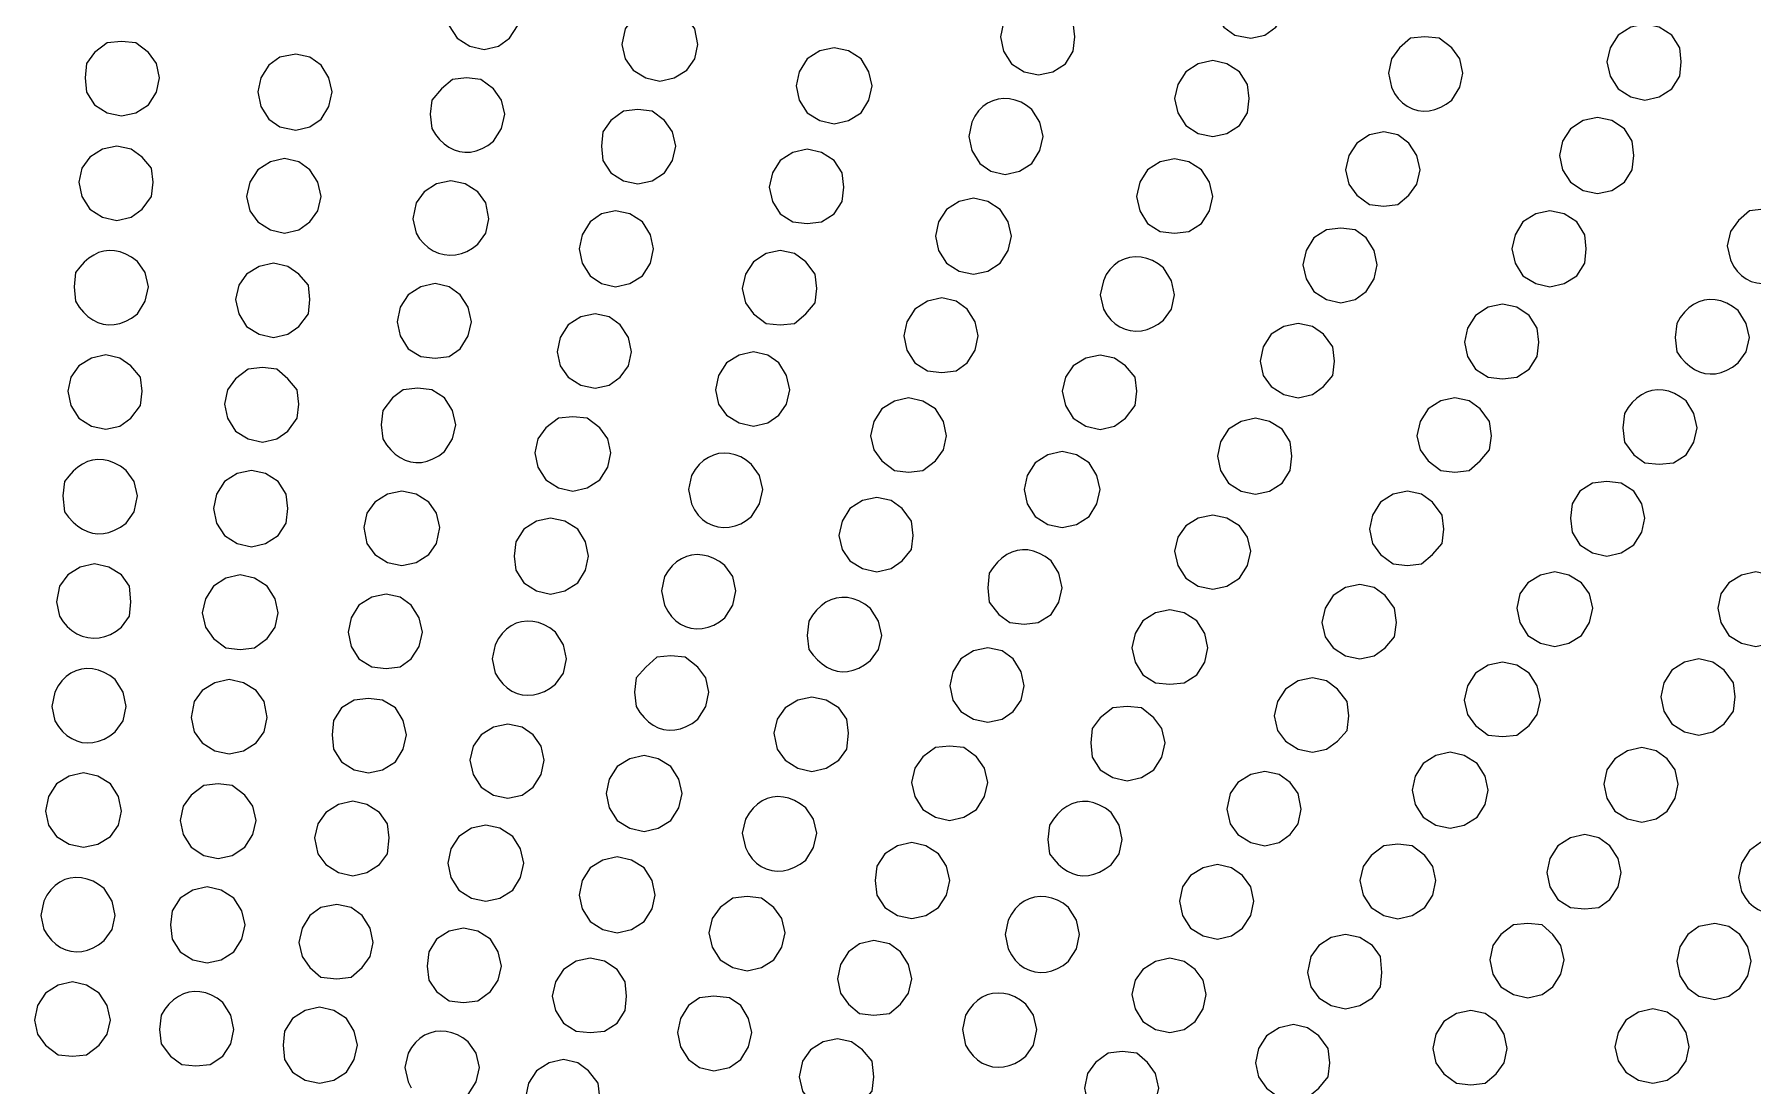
# Model space of a CAD drawing. Extents: x 0 to 247, y -13 to 225.
# Drawn here: x 74.71 to 95.76, y 162.68 to 175.57 of the extents above; entities that cross this region are included whole.
import ezdxf

# ---------------------------------------------------------------- set-up
doc = ezdxf.new("R2010")
doc.units = 0
doc.layers.add('GEOMETRY', color=7, linetype='Continuous')

msp = doc.modelspace()

# ---------------------------------------------------------------- linework, layer by layer
at = {"layer": 'GEOMETRY', "lineweight": 13}
for points in [[(90.053, 175.983), (90.014, 176.157), (89.917, 176.294), (89.857, 176.345), (89.793, 176.384), (89.725, 176.411), (89.656, 176.426), (89.586, 176.429), (89.516, 176.422), (89.448, 176.403), (89.384, 176.374), (89.323, 176.334), (89.268, 176.285), (89.22, 176.225), (89.179, 176.157), (89.142, 175.983), (89.179, 175.807), (89.277, 175.652), (89.412, 175.556), (89.608, 175.517), (89.782, 175.556), (89.917, 175.652), (90.014, 175.807), (90.053, 175.983)], [(80.663, 175.849), (80.625, 176.022), (80.528, 176.177), (80.392, 176.272), (80.218, 176.311), (80.043, 176.272), (79.888, 176.177), (79.79, 176.022), (79.752, 175.849), (79.79, 175.672), (79.888, 175.519), (80.043, 175.42), (80.218, 175.381), (80.392, 175.42), (80.528, 175.519), (80.625, 175.672), (80.663, 175.849)], [(87.453, 175.537), (87.434, 175.71), (87.337, 175.865), (87.182, 175.964), (87.007, 175.982), (86.833, 175.964), (86.678, 175.865), (86.581, 175.71), (86.541, 175.537), (86.581, 175.361), (86.678, 175.206), (86.833, 175.107), (87.007, 175.07), (87.182, 175.107), (87.337, 175.206), (87.434, 175.361), (87.453, 175.537)], [(82.836, 175.44), (82.798, 175.633), (82.701, 175.77), (82.546, 175.866), (82.37, 175.903), (82.196, 175.866), (82.041, 175.77), (81.944, 175.633), (81.906, 175.44), (81.944, 175.266), (82.041, 175.128), (82.196, 175.032), (82.37, 174.993), (82.546, 175.032), (82.701, 175.128), (82.798, 175.266), (82.836, 175.44)], [(94.883, 175.228), (94.864, 175.4), (94.768, 175.556), (94.612, 175.654), (94.438, 175.692), (94.263, 175.654), (94.109, 175.556), (94.01, 175.4), (93.972, 175.228), (94.01, 175.052), (94.109, 174.897), (94.263, 174.799), (94.438, 174.761), (94.612, 174.799), (94.768, 174.897), (94.864, 175.052), (94.883, 175.228)], [(76.241, 175.031), (76.203, 175.208), (76.105, 175.343), (75.95, 175.46), (75.775, 175.478), (75.599, 175.46), (75.445, 175.343), (75.347, 175.208), (75.329, 175.031), (75.347, 174.859), (75.445, 174.703), (75.599, 174.605), (75.775, 174.566), (75.95, 174.605), (76.105, 174.703), (76.203, 174.859), (76.241, 175.031)], [(84.969, 174.935), (84.931, 175.108), (84.834, 175.266), (84.679, 175.362), (84.504, 175.4), (84.329, 175.362), (84.175, 175.266), (84.077, 175.108), (84.038, 174.935), (84.077, 174.761), (84.175, 174.606), (84.329, 174.51), (84.504, 174.469), (84.679, 174.51), (84.834, 174.606), (84.931, 174.761), (84.969, 174.935)], [(92.207, 175.09), (92.168, 175.266), (92.07, 175.4), (91.915, 175.517), (91.741, 175.537), (91.567, 175.517), (91.43, 175.4), (91.333, 175.266), (91.295, 175.09), (91.333, 174.917), (91.37, 174.842), (91.416, 174.778), (91.468, 174.726), (91.526, 174.684), (91.588, 174.653), (91.655, 174.634), (91.724, 174.626), (91.794, 174.63), (91.865, 174.645), (91.935, 174.672), (92.004, 174.711), (92.07, 174.761), (92.168, 174.917), (92.207, 175.09)], [(78.355, 174.86), (78.316, 175.032), (78.219, 175.189), (78.083, 175.286), (77.91, 175.324), (77.714, 175.286), (77.579, 175.189), (77.482, 175.032), (77.443, 174.86), (77.482, 174.683), (77.579, 174.528), (77.714, 174.432), (77.91, 174.393), (78.083, 174.432), (78.219, 174.528), (78.316, 174.683), (78.355, 174.86)], [(89.588, 174.779), (89.568, 174.953), (89.471, 175.107), (89.317, 175.206), (89.143, 175.244), (88.966, 175.206), (88.813, 175.107), (88.715, 174.953), (88.676, 174.779), (88.715, 174.605), (88.813, 174.45), (88.966, 174.352), (89.143, 174.313), (89.317, 174.352), (89.471, 174.45), (89.568, 174.605), (89.588, 174.779)], [(80.47, 174.586), (80.43, 174.761), (80.332, 174.897), (80.178, 175.013), (80.003, 175.031), (79.829, 175.013), (79.694, 174.897), (79.577, 174.761), (79.557, 174.586), (79.577, 174.412), (79.622, 174.34), (79.672, 174.277), (79.727, 174.224), (79.786, 174.182), (79.848, 174.151), (79.914, 174.131), (79.981, 174.122), (80.051, 174.124), (80.121, 174.139), (80.192, 174.165), (80.263, 174.204), (80.332, 174.255), (80.43, 174.412), (80.47, 174.586)], [(87.066, 174.314), (87.026, 174.489), (86.928, 174.644), (86.862, 174.694), (86.794, 174.733), (86.724, 174.76), (86.653, 174.775), (86.583, 174.779), (86.514, 174.771), (86.448, 174.752), (86.385, 174.721), (86.327, 174.68), (86.275, 174.627), (86.23, 174.563), (86.192, 174.489), (86.155, 174.314), (86.192, 174.142), (86.289, 173.983), (86.424, 173.888), (86.6, 173.849), (86.775, 173.888), (86.928, 173.983), (87.026, 174.142), (87.066, 174.314)], [(82.565, 174.196), (82.526, 174.373), (82.428, 174.51), (82.274, 174.626), (82.098, 174.644), (81.923, 174.626), (81.769, 174.51), (81.672, 174.373), (81.653, 174.196), (81.672, 174.022), (81.769, 173.868), (81.923, 173.77), (82.098, 173.733), (82.274, 173.77), (82.428, 173.868), (82.526, 174.022), (82.565, 174.196)], [(94.301, 174.08), (94.282, 174.255), (94.186, 174.41), (94.03, 174.51), (93.855, 174.547), (93.681, 174.51), (93.525, 174.41), (93.427, 174.255), (93.39, 174.08), (93.427, 173.906), (93.525, 173.753), (93.681, 173.654), (93.855, 173.615), (94.03, 173.654), (94.186, 173.753), (94.282, 173.906), (94.301, 174.08)], [(91.683, 173.906), (91.644, 174.081), (91.546, 174.234), (91.411, 174.333), (91.237, 174.372), (91.062, 174.333), (90.906, 174.234), (90.808, 174.081), (90.771, 173.906), (90.808, 173.732), (90.906, 173.596), (91.062, 173.481), (91.237, 173.46), (91.411, 173.481), (91.546, 173.596), (91.644, 173.732), (91.683, 173.906)], [(76.163, 173.753), (76.142, 173.927), (76.027, 174.061), (75.892, 174.158), (75.717, 174.195), (75.542, 174.158), (75.387, 174.061), (75.29, 173.927), (75.251, 173.753), (75.29, 173.578), (75.387, 173.422), (75.542, 173.325), (75.717, 173.285), (75.892, 173.325), (76.027, 173.422), (76.142, 173.578), (76.163, 173.753)], [(84.622, 173.694), (84.602, 173.868), (84.505, 174.022), (84.35, 174.118), (84.176, 174.159), (84, 174.118), (83.845, 174.022), (83.748, 173.868), (83.71, 173.694), (83.748, 173.519), (83.845, 173.365), (84, 173.269), (84.176, 173.248), (84.35, 173.269), (84.505, 173.365), (84.602, 173.519), (84.622, 173.694)], [(78.219, 173.578), (78.18, 173.753), (78.082, 173.906), (77.947, 174.003), (77.773, 174.044), (77.598, 174.003), (77.443, 173.906), (77.346, 173.753), (77.307, 173.578), (77.346, 173.402), (77.443, 173.268), (77.598, 173.172), (77.773, 173.13), (77.947, 173.172), (78.082, 173.268), (78.18, 173.402), (78.219, 173.578)], [(89.142, 173.579), (89.103, 173.753), (89.004, 173.906), (88.849, 174.003), (88.675, 174.042), (88.5, 174.003), (88.345, 173.906), (88.248, 173.753), (88.21, 173.579), (88.248, 173.402), (88.345, 173.247), (88.5, 173.148), (88.675, 173.13), (88.849, 173.148), (89.004, 173.247), (89.103, 173.402), (89.142, 173.579)], [(80.276, 173.307), (80.237, 173.5), (80.14, 173.636), (79.985, 173.733), (79.81, 173.77), (79.635, 173.733), (79.481, 173.636), (79.383, 173.5), (79.344, 173.307), (79.383, 173.13), (79.427, 173.062), (79.477, 173.003), (79.533, 172.954), (79.594, 172.915), (79.659, 172.886), (79.727, 172.868), (79.796, 172.861), (79.867, 172.865), (79.938, 172.88), (80.007, 172.906), (80.075, 172.945), (80.14, 172.996), (80.237, 173.13), (80.276, 173.307)], [(86.677, 173.093), (86.638, 173.267), (86.54, 173.421), (86.386, 173.519), (86.211, 173.559), (86.036, 173.519), (85.881, 173.421), (85.784, 173.267), (85.745, 173.093), (85.784, 172.917), (85.881, 172.763), (86.036, 172.665), (86.211, 172.626), (86.386, 172.665), (86.54, 172.763), (86.638, 172.917), (86.677, 173.093)], [(82.293, 172.936), (82.255, 173.11), (82.158, 173.269), (82.003, 173.365), (81.827, 173.403), (81.653, 173.365), (81.517, 173.269), (81.42, 173.11), (81.381, 172.936), (81.42, 172.763), (81.517, 172.607), (81.653, 172.511), (81.827, 172.474), (82.003, 172.511), (82.158, 172.607), (82.255, 172.763), (82.293, 172.936)], [(93.719, 172.936), (93.7, 173.11), (93.603, 173.269), (93.448, 173.365), (93.274, 173.403), (93.099, 173.365), (92.943, 173.269), (92.846, 173.11), (92.808, 172.936), (92.846, 172.763), (92.943, 172.607), (93.099, 172.511), (93.274, 172.474), (93.448, 172.511), (93.603, 172.607), (93.7, 172.763), (93.719, 172.936)], [(96.358, 172.976), (96.319, 173.149), (96.222, 173.286), (96.066, 173.403), (95.892, 173.422), (95.717, 173.403), (95.582, 173.286), (95.484, 173.149), (95.446, 172.976), (95.484, 172.802), (95.522, 172.727), (95.568, 172.663), (95.62, 172.61), (95.678, 172.569), (95.74, 172.539), (95.806, 172.52), (95.875, 172.513), (95.945, 172.516), (96.016, 172.532), (96.086, 172.558), (96.155, 172.596), (96.222, 172.646), (96.319, 172.802), (96.358, 172.976)], [(91.159, 172.742), (91.12, 172.917), (91.023, 173.072), (90.887, 173.169), (90.713, 173.189), (90.538, 173.169), (90.383, 173.072), (90.286, 172.917), (90.247, 172.742), (90.286, 172.569), (90.383, 172.414), (90.538, 172.316), (90.713, 172.277), (90.887, 172.316), (91.023, 172.414), (91.12, 172.569), (91.159, 172.742)], [(76.105, 172.474), (76.066, 172.646), (75.969, 172.782), (75.897, 172.834), (75.827, 172.873), (75.757, 172.9), (75.689, 172.915), (75.623, 172.918), (75.558, 172.91), (75.495, 172.892), (75.434, 172.862), (75.375, 172.823), (75.318, 172.773), (75.263, 172.714), (75.211, 172.646), (75.193, 172.474), (75.211, 172.297), (75.258, 172.224), (75.309, 172.161), (75.364, 172.108), (75.423, 172.066), (75.485, 172.035), (75.55, 172.015), (75.617, 172.006), (75.686, 172.009), (75.756, 172.023), (75.827, 172.05), (75.898, 172.09), (75.969, 172.142), (76.066, 172.297), (76.105, 172.474)], [(84.291, 172.451), (84.272, 172.626), (84.156, 172.779), (84.02, 172.88), (83.845, 172.917), (83.671, 172.88), (83.516, 172.779), (83.418, 172.626), (83.38, 172.451), (83.418, 172.277), (83.516, 172.141), (83.671, 172.023), (83.845, 172.006), (84.02, 172.023), (84.156, 172.141), (84.272, 172.277), (84.291, 172.451)], [(88.676, 172.373), (88.637, 172.547), (88.54, 172.704), (88.474, 172.755), (88.405, 172.793), (88.335, 172.82), (88.264, 172.836), (88.193, 172.839), (88.123, 172.831), (88.057, 172.812), (87.994, 172.781), (87.936, 172.739), (87.884, 172.686), (87.839, 172.622), (87.803, 172.547), (87.764, 172.373), (87.803, 172.199), (87.845, 172.129), (87.893, 172.069), (87.947, 172.019), (88.005, 171.98), (88.068, 171.953), (88.133, 171.935), (88.2, 171.929), (88.269, 171.934), (88.338, 171.949), (88.406, 171.976), (88.474, 172.014), (88.54, 172.062), (88.637, 172.199), (88.676, 172.373)], [(78.083, 172.317), (78.064, 172.491), (77.947, 172.627), (77.812, 172.723), (77.638, 172.763), (77.462, 172.723), (77.308, 172.627), (77.211, 172.491), (77.172, 172.317), (77.211, 172.142), (77.308, 171.985), (77.462, 171.89), (77.638, 171.851), (77.812, 171.89), (77.947, 171.985), (78.064, 172.142), (78.083, 172.317)], [(80.062, 172.044), (80.023, 172.221), (79.925, 172.373), (79.79, 172.474), (79.616, 172.511), (79.442, 172.474), (79.287, 172.373), (79.189, 172.221), (79.151, 172.044), (79.189, 171.871), (79.287, 171.714), (79.442, 171.617), (79.616, 171.599), (79.79, 171.617), (79.925, 171.714), (80.023, 171.871), (80.062, 172.044)], [(86.27, 171.872), (86.231, 172.044), (86.133, 172.199), (85.998, 172.297), (85.824, 172.337), (85.65, 172.297), (85.494, 172.199), (85.397, 172.044), (85.358, 171.872), (85.397, 171.694), (85.494, 171.539), (85.65, 171.441), (85.824, 171.424), (85.998, 171.441), (86.133, 171.539), (86.231, 171.694), (86.27, 171.872)], [(93.137, 171.792), (93.118, 171.967), (93.021, 172.121), (92.866, 172.221), (92.692, 172.258), (92.517, 172.221), (92.362, 172.121), (92.265, 171.967), (92.225, 171.792), (92.265, 171.617), (92.362, 171.463), (92.517, 171.365), (92.692, 171.346), (92.866, 171.365), (93.021, 171.463), (93.118, 171.617), (93.137, 171.792)], [(95.717, 171.851), (95.678, 172.024), (95.581, 172.182), (95.511, 172.233), (95.44, 172.272), (95.368, 172.299), (95.298, 172.313), (95.229, 172.316), (95.161, 172.307), (95.096, 172.287), (95.034, 172.255), (94.975, 172.213), (94.92, 172.16), (94.87, 172.097), (94.826, 172.024), (94.806, 171.851), (94.826, 171.676), (94.876, 171.607), (94.93, 171.548), (94.987, 171.499), (95.046, 171.459), (95.107, 171.43), (95.171, 171.412), (95.236, 171.404), (95.303, 171.407), (95.372, 171.422), (95.441, 171.449), (95.511, 171.488), (95.581, 171.539), (95.678, 171.676), (95.717, 171.851)], [(82.022, 171.676), (81.984, 171.851), (81.885, 172.006), (81.75, 172.103), (81.576, 172.142), (81.401, 172.103), (81.245, 172.006), (81.149, 171.851), (81.11, 171.676), (81.149, 171.502), (81.245, 171.365), (81.401, 171.269), (81.576, 171.23), (81.75, 171.269), (81.885, 171.365), (81.984, 171.502), (82.022, 171.676)], [(90.634, 171.56), (90.614, 171.735), (90.498, 171.89), (90.363, 171.985), (90.189, 172.024), (90.014, 171.985), (89.859, 171.89), (89.761, 171.735), (89.724, 171.56), (89.761, 171.386), (89.859, 171.249), (90.014, 171.151), (90.189, 171.112), (90.363, 171.151), (90.498, 171.249), (90.614, 171.386), (90.634, 171.56)], [(76.027, 171.192), (76.007, 171.366), (75.891, 171.503), (75.755, 171.599), (75.582, 171.638), (75.407, 171.599), (75.251, 171.503), (75.155, 171.366), (75.116, 171.192), (75.155, 171.017), (75.251, 170.862), (75.407, 170.763), (75.582, 170.728), (75.755, 170.763), (75.891, 170.862), (76.007, 171.017), (76.027, 171.192)], [(83.962, 171.21), (83.923, 171.386), (83.826, 171.539), (83.691, 171.636), (83.516, 171.676), (83.341, 171.636), (83.186, 171.539), (83.089, 171.386), (83.05, 171.21), (83.089, 171.036), (83.186, 170.898), (83.341, 170.804), (83.516, 170.763), (83.691, 170.804), (83.826, 170.898), (83.923, 171.036), (83.962, 171.21)], [(88.211, 171.192), (88.191, 171.366), (88.074, 171.503), (87.939, 171.599), (87.764, 171.636), (87.59, 171.599), (87.434, 171.503), (87.337, 171.366), (87.298, 171.192), (87.337, 171.017), (87.434, 170.862), (87.59, 170.763), (87.764, 170.724), (87.939, 170.763), (88.074, 170.862), (88.191, 171.017), (88.211, 171.192)], [(77.947, 171.035), (77.928, 171.21), (77.812, 171.346), (77.676, 171.463), (77.502, 171.482), (77.327, 171.463), (77.172, 171.346), (77.075, 171.21), (77.037, 171.035), (77.075, 170.861), (77.172, 170.705), (77.327, 170.608), (77.502, 170.57), (77.676, 170.608), (77.812, 170.705), (77.928, 170.861), (77.947, 171.035)], [(79.869, 170.783), (79.83, 170.958), (79.733, 171.111), (79.578, 171.21), (79.403, 171.229), (79.226, 171.21), (79.093, 171.111), (78.976, 170.958), (78.956, 170.783), (78.976, 170.608), (79.023, 170.536), (79.074, 170.473), (79.129, 170.421), (79.188, 170.379), (79.25, 170.348), (79.314, 170.327), (79.381, 170.318), (79.449, 170.321), (79.519, 170.336), (79.59, 170.363), (79.661, 170.402), (79.733, 170.453), (79.83, 170.608), (79.869, 170.783)], [(95.077, 170.744), (95.038, 170.919), (94.941, 171.074), (94.87, 171.126), (94.8, 171.165), (94.729, 171.192), (94.659, 171.207), (94.59, 171.209), (94.523, 171.201), (94.458, 171.18), (94.396, 171.149), (94.337, 171.107), (94.282, 171.055), (94.231, 170.992), (94.186, 170.919), (94.166, 170.744), (94.186, 170.57), (94.302, 170.414), (94.437, 170.317), (94.612, 170.299), (94.787, 170.317), (94.941, 170.414), (95.038, 170.57), (95.077, 170.744)], [(85.882, 170.647), (85.843, 170.823), (85.745, 170.978), (85.591, 171.073), (85.415, 171.112), (85.243, 171.073), (85.087, 170.978), (84.99, 170.823), (84.951, 170.647), (84.99, 170.474), (85.087, 170.339), (85.243, 170.22), (85.415, 170.2), (85.591, 170.22), (85.745, 170.339), (85.843, 170.474), (85.882, 170.647)], [(92.556, 170.647), (92.535, 170.823), (92.419, 170.978), (92.284, 171.075), (92.11, 171.112), (91.935, 171.075), (91.78, 170.978), (91.683, 170.823), (91.644, 170.647), (91.683, 170.474), (91.78, 170.339), (91.935, 170.222), (92.11, 170.2), (92.284, 170.222), (92.419, 170.339), (92.535, 170.474), (92.556, 170.647)], [(81.769, 170.436), (81.731, 170.608), (81.633, 170.746), (81.478, 170.862), (81.303, 170.88), (81.128, 170.862), (80.973, 170.746), (80.876, 170.608), (80.837, 170.436), (80.876, 170.261), (80.973, 170.106), (81.128, 170.008), (81.303, 169.967), (81.478, 170.008), (81.633, 170.106), (81.731, 170.261), (81.769, 170.436)], [(90.112, 170.396), (90.091, 170.571), (89.995, 170.728), (89.84, 170.823), (89.665, 170.862), (89.49, 170.823), (89.335, 170.728), (89.239, 170.571), (89.2, 170.396), (89.239, 170.222), (89.335, 170.065), (89.49, 169.967), (89.665, 169.931), (89.84, 169.967), (89.995, 170.065), (90.091, 170.222), (90.112, 170.396)], [(75.969, 169.912), (75.929, 170.085), (75.832, 170.222), (75.761, 170.274), (75.69, 170.313), (75.621, 170.339), (75.553, 170.354), (75.486, 170.357), (75.421, 170.349), (75.358, 170.33), (75.297, 170.301), (75.238, 170.262), (75.182, 170.212), (75.128, 170.153), (75.076, 170.085), (75.057, 169.912), (75.076, 169.717), (75.127, 169.649), (75.181, 169.59), (75.238, 169.541), (75.297, 169.501), (75.358, 169.472), (75.421, 169.453), (75.486, 169.445), (75.553, 169.448), (75.621, 169.463), (75.69, 169.489), (75.761, 169.528), (75.832, 169.578), (75.929, 169.717), (75.969, 169.912)], [(83.632, 169.988), (83.592, 170.161), (83.494, 170.297), (83.428, 170.349), (83.36, 170.388), (83.292, 170.415), (83.223, 170.431), (83.156, 170.435), (83.089, 170.429), (83.025, 170.411), (82.964, 170.382), (82.905, 170.343), (82.851, 170.293), (82.802, 170.232), (82.758, 170.161), (82.72, 169.988), (82.758, 169.812), (82.796, 169.738), (82.841, 169.675), (82.893, 169.623), (82.951, 169.581), (83.014, 169.551), (83.081, 169.532), (83.15, 169.524), (83.22, 169.527), (83.291, 169.542), (83.361, 169.569), (83.429, 169.607), (83.494, 169.657), (83.592, 169.812), (83.632, 169.988)], [(87.763, 169.988), (87.724, 170.16), (87.627, 170.317), (87.472, 170.415), (87.297, 170.454), (87.123, 170.415), (86.968, 170.317), (86.871, 170.16), (86.832, 169.988), (86.871, 169.812), (86.968, 169.657), (87.123, 169.56), (87.297, 169.522), (87.472, 169.56), (87.627, 169.657), (87.724, 169.812), (87.763, 169.988)], [(77.812, 169.755), (77.791, 169.931), (77.695, 170.085), (77.54, 170.183), (77.366, 170.222), (77.191, 170.183), (77.037, 170.085), (76.939, 169.931), (76.9, 169.755), (76.939, 169.578), (77.037, 169.427), (77.191, 169.328), (77.366, 169.288), (77.54, 169.328), (77.695, 169.427), (77.791, 169.578), (77.812, 169.755)], [(94.437, 169.639), (94.399, 169.813), (94.301, 169.967), (94.146, 170.065), (93.971, 170.085), (93.796, 170.065), (93.641, 169.967), (93.544, 169.813), (93.525, 169.639), (93.544, 169.465), (93.641, 169.31), (93.796, 169.213), (93.971, 169.172), (94.146, 169.213), (94.301, 169.31), (94.399, 169.465), (94.437, 169.639)], [(79.673, 169.523), (79.635, 169.698), (79.538, 169.835), (79.383, 169.931), (79.208, 169.967), (79.034, 169.931), (78.878, 169.835), (78.781, 169.698), (78.743, 169.523), (78.781, 169.329), (78.878, 169.192), (79.034, 169.095), (79.208, 169.058), (79.383, 169.095), (79.538, 169.192), (79.635, 169.329), (79.673, 169.523)], [(85.474, 169.426), (85.454, 169.601), (85.338, 169.755), (85.203, 169.853), (85.029, 169.892), (84.854, 169.853), (84.699, 169.755), (84.602, 169.601), (84.563, 169.426), (84.602, 169.252), (84.699, 169.114), (84.854, 169.019), (85.029, 168.979), (85.203, 169.019), (85.338, 169.114), (85.454, 169.252), (85.474, 169.426)], [(91.974, 169.503), (91.953, 169.676), (91.836, 169.835), (91.702, 169.931), (91.527, 169.967), (91.353, 169.931), (91.198, 169.835), (91.101, 169.676), (91.062, 169.503), (91.101, 169.328), (91.198, 169.191), (91.353, 169.076), (91.527, 169.058), (91.702, 169.076), (91.836, 169.191), (91.953, 169.328), (91.974, 169.503)], [(89.608, 169.232), (89.568, 169.406), (89.47, 169.544), (89.316, 169.639), (89.142, 169.676), (88.965, 169.639), (88.812, 169.544), (88.714, 169.406), (88.675, 169.232), (88.714, 169.058), (88.812, 168.901), (88.965, 168.806), (89.142, 168.769), (89.316, 168.806), (89.47, 168.901), (89.568, 169.058), (89.608, 169.232)], [(81.497, 169.172), (81.458, 169.349), (81.363, 169.503), (81.207, 169.601), (81.032, 169.639), (80.858, 169.601), (80.703, 169.503), (80.605, 169.349), (80.586, 169.172), (80.605, 168.999), (80.703, 168.845), (80.858, 168.747), (81.032, 168.708), (81.207, 168.747), (81.363, 168.845), (81.458, 168.999), (81.497, 169.172)], [(87.297, 168.785), (87.258, 168.962), (87.162, 169.113), (87.091, 169.166), (87.02, 169.206), (86.949, 169.233), (86.879, 169.248), (86.811, 169.251), (86.745, 169.242), (86.68, 169.222), (86.619, 169.191), (86.56, 169.149), (86.505, 169.097), (86.453, 169.034), (86.405, 168.962), (86.386, 168.785), (86.405, 168.608), (86.522, 168.455), (86.658, 168.357), (86.832, 168.338), (87.006, 168.357), (87.162, 168.455), (87.258, 168.608), (87.297, 168.785)], [(75.891, 168.611), (75.871, 168.806), (75.775, 168.942), (75.62, 169.038), (75.445, 169.077), (75.27, 169.038), (75.116, 168.942), (75.017, 168.806), (74.979, 168.611), (75.017, 168.436), (75.061, 168.368), (75.111, 168.31), (75.167, 168.261), (75.228, 168.222), (75.293, 168.193), (75.361, 168.175), (75.43, 168.168), (75.501, 168.172), (75.572, 168.187), (75.642, 168.213), (75.71, 168.252), (75.775, 168.303), (75.871, 168.436), (75.891, 168.611)], [(83.301, 168.747), (83.262, 168.922), (83.165, 169.058), (83.099, 169.107), (83.032, 169.144), (82.963, 169.171), (82.894, 169.186), (82.826, 169.191), (82.759, 169.185), (82.695, 169.167), (82.633, 169.14), (82.574, 169.101), (82.52, 169.052), (82.472, 168.992), (82.428, 168.922), (82.389, 168.747), (82.428, 168.571), (82.467, 168.497), (82.512, 168.433), (82.565, 168.38), (82.623, 168.339), (82.685, 168.308), (82.751, 168.289), (82.819, 168.281), (82.889, 168.285), (82.96, 168.301), (83.03, 168.328), (83.099, 168.367), (83.165, 168.417), (83.262, 168.571), (83.301, 168.747)], [(77.695, 168.476), (77.657, 168.651), (77.559, 168.806), (77.405, 168.901), (77.23, 168.942), (77.054, 168.901), (76.9, 168.806), (76.803, 168.651), (76.764, 168.476), (76.803, 168.303), (76.9, 168.164), (77.054, 168.049), (77.23, 168.028), (77.405, 168.049), (77.559, 168.164), (77.657, 168.303), (77.695, 168.476)], [(91.392, 168.358), (91.371, 168.533), (91.255, 168.688), (91.12, 168.786), (90.946, 168.825), (90.771, 168.786), (90.616, 168.688), (90.519, 168.533), (90.48, 168.358), (90.519, 168.183), (90.616, 168.049), (90.771, 167.952), (90.946, 167.913), (91.12, 167.952), (91.255, 168.049), (91.371, 168.183), (91.392, 168.358)], [(93.797, 168.533), (93.759, 168.709), (93.662, 168.844), (93.506, 168.939), (93.332, 168.979), (93.157, 168.939), (93.002, 168.844), (92.905, 168.709), (92.867, 168.533), (92.905, 168.357), (93.002, 168.201), (93.157, 168.105), (93.332, 168.066), (93.506, 168.105), (93.662, 168.201), (93.759, 168.357), (93.797, 168.533)], [(96.242, 168.533), (96.222, 168.709), (96.104, 168.844), (95.97, 168.939), (95.795, 168.979), (95.622, 168.939), (95.466, 168.844), (95.369, 168.709), (95.329, 168.533), (95.369, 168.357), (95.466, 168.201), (95.622, 168.105), (95.795, 168.066), (95.97, 168.105), (96.104, 168.201), (96.222, 168.357), (96.242, 168.533)], [(79.461, 168.242), (79.422, 168.417), (79.325, 168.571), (79.19, 168.669), (79.015, 168.708), (78.84, 168.669), (78.684, 168.571), (78.588, 168.417), (78.55, 168.242), (78.588, 168.066), (78.684, 167.912), (78.84, 167.816), (79.015, 167.796), (79.19, 167.816), (79.325, 167.912), (79.422, 168.066), (79.461, 168.242)], [(85.087, 168.201), (85.048, 168.377), (84.951, 168.532), (84.88, 168.584), (84.809, 168.624), (84.738, 168.65), (84.667, 168.665), (84.598, 168.667), (84.531, 168.659), (84.466, 168.638), (84.404, 168.607), (84.345, 168.565), (84.29, 168.512), (84.239, 168.45), (84.194, 168.377), (84.176, 168.201), (84.194, 168.027), (84.247, 167.96), (84.301, 167.901), (84.358, 167.852), (84.417, 167.812), (84.478, 167.782), (84.54, 167.764), (84.604, 167.755), (84.67, 167.759), (84.738, 167.774), (84.807, 167.801), (84.878, 167.841), (84.951, 167.893), (85.048, 168.027), (85.087, 168.201)], [(89.083, 168.049), (89.044, 168.224), (88.948, 168.379), (88.793, 168.476), (88.618, 168.514), (88.443, 168.476), (88.288, 168.379), (88.191, 168.224), (88.152, 168.049), (88.191, 167.874), (88.288, 167.717), (88.443, 167.62), (88.618, 167.603), (88.793, 167.62), (88.948, 167.717), (89.044, 167.874), (89.083, 168.049)], [(81.226, 167.913), (81.188, 168.087), (81.09, 168.242), (81.023, 168.292), (80.954, 168.331), (80.884, 168.357), (80.813, 168.373), (80.743, 168.376), (80.675, 168.369), (80.61, 168.35), (80.548, 168.32), (80.49, 168.278), (80.438, 168.226), (80.392, 168.162), (80.353, 168.087), (80.314, 167.913), (80.353, 167.738), (80.397, 167.668), (80.446, 167.607), (80.5, 167.558), (80.558, 167.519), (80.62, 167.49), (80.685, 167.473), (80.752, 167.467), (80.82, 167.471), (80.888, 167.487), (80.957, 167.514), (81.024, 167.553), (81.09, 167.602), (81.188, 167.738), (81.226, 167.913)], [(86.833, 167.582), (86.794, 167.756), (86.697, 167.913), (86.562, 168.011), (86.387, 168.049), (86.212, 168.011), (86.057, 167.913), (85.96, 167.756), (85.921, 167.582), (85.96, 167.406), (86.057, 167.27), (86.212, 167.174), (86.387, 167.136), (86.562, 167.174), (86.697, 167.27), (86.794, 167.406), (86.833, 167.582)], [(75.833, 167.331), (75.794, 167.506), (75.698, 167.659), (75.631, 167.709), (75.562, 167.748), (75.491, 167.775), (75.421, 167.79), (75.351, 167.794), (75.283, 167.787), (75.217, 167.768), (75.155, 167.738), (75.098, 167.697), (75.045, 167.644), (74.999, 167.581), (74.96, 167.506), (74.921, 167.331), (74.96, 167.156), (75.004, 167.085), (75.053, 167.025), (75.107, 166.975), (75.165, 166.936), (75.226, 166.908), (75.29, 166.89), (75.357, 166.884), (75.425, 166.888), (75.493, 166.904), (75.562, 166.931), (75.63, 166.969), (75.698, 167.019), (75.794, 167.156), (75.833, 167.331)], [(82.971, 167.504), (82.933, 167.681), (82.835, 167.813), (82.68, 167.933), (82.506, 167.949), (82.331, 167.933), (82.196, 167.813), (82.079, 167.681), (82.06, 167.504), (82.079, 167.331), (82.125, 167.258), (82.176, 167.195), (82.231, 167.142), (82.289, 167.1), (82.351, 167.068), (82.416, 167.048), (82.483, 167.039), (82.552, 167.042), (82.622, 167.056), (82.693, 167.083), (82.764, 167.122), (82.835, 167.174), (82.933, 167.331), (82.971, 167.504)], [(93.157, 167.406), (93.119, 167.582), (93.021, 167.738), (92.867, 167.837), (92.692, 167.873), (92.516, 167.837), (92.362, 167.738), (92.264, 167.582), (92.224, 167.406), (92.264, 167.233), (92.362, 167.098), (92.516, 166.98), (92.692, 166.962), (92.867, 166.98), (93.021, 167.098), (93.119, 167.233), (93.157, 167.406)], [(95.543, 167.447), (95.524, 167.621), (95.407, 167.776), (95.271, 167.873), (95.098, 167.913), (94.922, 167.873), (94.767, 167.776), (94.67, 167.621), (94.632, 167.447), (94.67, 167.271), (94.767, 167.116), (94.922, 167.02), (95.098, 166.98), (95.271, 167.02), (95.407, 167.116), (95.524, 167.271), (95.543, 167.447)], [(77.559, 167.195), (77.521, 167.389), (77.423, 167.524), (77.268, 167.621), (77.094, 167.66), (76.918, 167.621), (76.764, 167.524), (76.666, 167.389), (76.627, 167.195), (76.666, 167.02), (76.764, 166.883), (76.918, 166.788), (77.094, 166.749), (77.268, 166.788), (77.423, 166.883), (77.521, 167.02), (77.559, 167.195)], [(90.809, 167.215), (90.789, 167.389), (90.673, 167.544), (90.538, 167.644), (90.363, 167.681), (90.189, 167.644), (90.034, 167.544), (89.937, 167.389), (89.897, 167.215), (89.937, 167.037), (90.034, 166.904), (90.189, 166.806), (90.363, 166.769), (90.538, 166.806), (90.673, 166.904), (90.789, 167.037), (90.809, 167.215)], [(79.266, 166.981), (79.226, 167.157), (79.131, 167.312), (78.974, 167.407), (78.801, 167.428), (78.626, 167.407), (78.471, 167.312), (78.373, 167.157), (78.355, 166.981), (78.373, 166.808), (78.471, 166.653), (78.626, 166.555), (78.801, 166.516), (78.974, 166.555), (79.131, 166.653), (79.226, 166.808), (79.266, 166.981)], [(84.679, 167.001), (84.659, 167.174), (84.563, 167.312), (84.408, 167.406), (84.233, 167.446), (84.059, 167.406), (83.904, 167.312), (83.806, 167.174), (83.767, 167.001), (83.806, 166.806), (83.904, 166.672), (84.059, 166.574), (84.233, 166.534), (84.408, 166.574), (84.563, 166.672), (84.659, 166.806), (84.679, 167.001)], [(88.559, 166.883), (88.521, 167.06), (88.423, 167.192), (88.268, 167.312), (88.093, 167.331), (87.918, 167.312), (87.763, 167.192), (87.666, 167.06), (87.648, 166.883), (87.666, 166.71), (87.763, 166.555), (87.918, 166.458), (88.093, 166.419), (88.268, 166.458), (88.423, 166.555), (88.521, 166.71), (88.559, 166.883)], [(80.954, 166.672), (80.915, 166.845), (80.819, 166.981), (80.683, 167.076), (80.509, 167.115), (80.333, 167.076), (80.179, 166.981), (80.082, 166.845), (80.043, 166.672), (80.082, 166.496), (80.179, 166.342), (80.333, 166.244), (80.509, 166.206), (80.683, 166.244), (80.819, 166.342), (80.915, 166.496), (80.954, 166.672)], [(82.643, 166.265), (82.604, 166.438), (82.506, 166.595), (82.351, 166.688), (82.177, 166.728), (82.002, 166.688), (81.846, 166.595), (81.749, 166.438), (81.71, 166.265), (81.749, 166.089), (81.846, 165.933), (82.002, 165.837), (82.177, 165.797), (82.351, 165.837), (82.506, 165.933), (82.604, 166.089), (82.643, 166.265)], [(86.386, 166.399), (86.347, 166.575), (86.25, 166.711), (86.095, 166.827), (85.92, 166.845), (85.745, 166.827), (85.591, 166.711), (85.493, 166.575), (85.454, 166.399), (85.493, 166.226), (85.591, 166.069), (85.745, 165.972), (85.92, 165.933), (86.095, 165.972), (86.25, 166.069), (86.347, 166.226), (86.386, 166.399)], [(92.516, 166.303), (92.478, 166.478), (92.38, 166.631), (92.224, 166.729), (92.051, 166.769), (91.875, 166.729), (91.721, 166.631), (91.624, 166.478), (91.585, 166.303), (91.624, 166.128), (91.721, 165.972), (91.875, 165.876), (92.051, 165.837), (92.224, 165.876), (92.38, 165.972), (92.478, 166.128), (92.516, 166.303)], [(94.844, 166.38), (94.806, 166.555), (94.708, 166.688), (94.573, 166.787), (94.398, 166.826), (94.223, 166.787), (94.068, 166.688), (93.971, 166.555), (93.932, 166.38), (93.971, 166.205), (94.068, 166.049), (94.223, 165.953), (94.398, 165.914), (94.573, 165.953), (94.708, 166.049), (94.806, 166.205), (94.844, 166.38)], [(75.775, 166.049), (75.736, 166.226), (75.639, 166.381), (75.485, 166.478), (75.309, 166.516), (75.134, 166.478), (74.979, 166.381), (74.882, 166.226), (74.843, 166.049), (74.882, 165.876), (74.979, 165.738), (75.134, 165.643), (75.309, 165.606), (75.485, 165.643), (75.639, 165.738), (75.736, 165.876), (75.775, 166.049)], [(90.228, 166.071), (90.189, 166.265), (90.091, 166.399), (89.956, 166.496), (89.782, 166.535), (89.608, 166.496), (89.451, 166.399), (89.355, 166.265), (89.316, 166.071), (89.355, 165.894), (89.451, 165.761), (89.608, 165.663), (89.782, 165.623), (89.956, 165.663), (90.091, 165.761), (90.189, 165.894), (90.228, 166.071)], [(77.423, 165.933), (77.385, 166.108), (77.287, 166.245), (77.132, 166.361), (76.957, 166.381), (76.783, 166.361), (76.627, 166.245), (76.531, 166.108), (76.493, 165.933), (76.531, 165.761), (76.627, 165.606), (76.783, 165.506), (76.957, 165.467), (77.132, 165.506), (77.287, 165.606), (77.385, 165.761), (77.423, 165.933)], [(79.053, 165.722), (79.034, 165.894), (78.937, 166.03), (78.782, 166.128), (78.607, 166.168), (78.432, 166.128), (78.278, 166.03), (78.18, 165.894), (78.141, 165.722), (78.18, 165.526), (78.278, 165.392), (78.432, 165.295), (78.607, 165.256), (78.782, 165.295), (78.937, 165.392), (79.034, 165.526), (79.053, 165.722)], [(84.291, 165.779), (84.253, 165.951), (84.156, 166.089), (84.088, 166.139), (84.02, 166.178), (83.951, 166.205), (83.883, 166.22), (83.815, 166.225), (83.749, 166.218), (83.685, 166.201), (83.623, 166.173), (83.566, 166.133), (83.511, 166.083), (83.462, 166.023), (83.418, 165.951), (83.38, 165.779), (83.418, 165.602), (83.456, 165.528), (83.501, 165.464), (83.554, 165.412), (83.611, 165.371), (83.674, 165.341), (83.74, 165.322), (83.808, 165.314), (83.879, 165.318), (83.949, 165.333), (84.02, 165.36), (84.089, 165.397), (84.156, 165.446), (84.253, 165.602), (84.291, 165.779)], [(88.035, 165.699), (87.996, 165.876), (87.899, 166.029), (87.827, 166.082), (87.756, 166.122), (87.685, 166.149), (87.615, 166.164), (87.547, 166.167), (87.481, 166.158), (87.416, 166.138), (87.355, 166.106), (87.296, 166.064), (87.241, 166.012), (87.19, 165.949), (87.143, 165.876), (87.124, 165.699), (87.143, 165.525), (87.195, 165.458), (87.25, 165.399), (87.306, 165.35), (87.365, 165.311), (87.426, 165.282), (87.488, 165.263), (87.552, 165.255), (87.619, 165.259), (87.686, 165.274), (87.756, 165.301), (87.826, 165.34), (87.899, 165.391), (87.996, 165.525), (88.035, 165.699)], [(80.703, 165.41), (80.663, 165.585), (80.567, 165.738), (80.411, 165.837), (80.237, 165.876), (80.062, 165.837), (79.907, 165.738), (79.81, 165.585), (79.771, 165.41), (79.81, 165.233), (79.907, 165.079), (80.062, 164.98), (80.237, 164.945), (80.411, 164.98), (80.567, 165.079), (80.663, 165.233), (80.703, 165.41)], [(85.921, 165.196), (85.882, 165.372), (85.785, 165.526), (85.629, 165.624), (85.455, 165.663), (85.281, 165.624), (85.126, 165.526), (85.029, 165.372), (85.009, 165.196), (85.029, 165.02), (85.126, 164.868), (85.281, 164.769), (85.455, 164.731), (85.629, 164.769), (85.785, 164.868), (85.882, 165.02), (85.921, 165.196)], [(94.145, 165.295), (94.108, 165.467), (94.009, 165.623), (93.874, 165.722), (93.701, 165.761), (93.525, 165.722), (93.37, 165.623), (93.274, 165.467), (93.234, 165.295), (93.274, 165.119), (93.37, 164.964), (93.525, 164.867), (93.701, 164.851), (93.874, 164.867), (94.009, 164.964), (94.108, 165.119), (94.145, 165.295)], [(96.494, 165.234), (96.455, 165.41), (96.358, 165.566), (96.203, 165.663), (96.028, 165.7), (95.852, 165.663), (95.718, 165.566), (95.622, 165.41), (95.582, 165.234), (95.622, 165.061), (95.664, 164.99), (95.712, 164.929), (95.766, 164.88), (95.824, 164.841), (95.886, 164.813), (95.951, 164.796), (96.018, 164.789), (96.087, 164.794), (96.156, 164.81), (96.225, 164.837), (96.292, 164.875), (96.358, 164.924), (96.455, 165.061), (96.494, 165.234)], [(82.312, 165.02), (82.274, 165.196), (82.177, 165.353), (82.022, 165.447), (81.846, 165.488), (81.672, 165.447), (81.517, 165.353), (81.419, 165.196), (81.38, 165.02), (81.419, 164.849), (81.517, 164.694), (81.672, 164.597), (81.846, 164.558), (82.022, 164.597), (82.177, 164.694), (82.274, 164.849), (82.312, 165.02)], [(91.876, 165.197), (91.837, 165.37), (91.741, 165.506), (91.586, 165.622), (91.411, 165.642), (91.237, 165.622), (91.082, 165.506), (90.984, 165.37), (90.946, 165.197), (90.984, 165.019), (91.082, 164.867), (91.237, 164.769), (91.411, 164.73), (91.586, 164.769), (91.741, 164.867), (91.837, 165.019), (91.876, 165.197)], [(89.646, 164.946), (89.608, 165.12), (89.509, 165.257), (89.374, 165.353), (89.2, 165.392), (89.025, 165.353), (88.87, 165.257), (88.773, 165.12), (88.734, 164.946), (88.773, 164.77), (88.87, 164.614), (89.025, 164.518), (89.2, 164.479), (89.374, 164.518), (89.509, 164.614), (89.608, 164.77), (89.646, 164.946)], [(75.698, 164.77), (75.659, 164.946), (75.561, 165.099), (75.495, 165.15), (75.426, 165.189), (75.356, 165.216), (75.286, 165.232), (75.216, 165.236), (75.147, 165.228), (75.081, 165.209), (75.019, 165.179), (74.961, 165.137), (74.908, 165.084), (74.862, 165.02), (74.824, 164.946), (74.786, 164.77), (74.824, 164.597), (74.867, 164.526), (74.917, 164.466), (74.971, 164.416), (75.029, 164.376), (75.091, 164.348), (75.155, 164.33), (75.222, 164.323), (75.29, 164.328), (75.358, 164.344), (75.427, 164.371), (75.495, 164.41), (75.561, 164.461), (75.659, 164.597), (75.698, 164.77)], [(77.288, 164.654), (77.249, 164.826), (77.152, 164.98), (76.997, 165.078), (76.823, 165.119), (76.648, 165.078), (76.494, 164.98), (76.396, 164.826), (76.377, 164.654), (76.396, 164.478), (76.494, 164.322), (76.648, 164.226), (76.823, 164.187), (76.997, 164.226), (77.152, 164.322), (77.249, 164.478), (77.288, 164.654)], [(78.859, 164.44), (78.821, 164.614), (78.723, 164.77), (78.588, 164.868), (78.413, 164.905), (78.218, 164.868), (78.083, 164.77), (77.987, 164.614), (77.947, 164.44), (77.987, 164.266), (78.083, 164.13), (78.218, 164.013), (78.413, 163.993), (78.588, 164.013), (78.723, 164.13), (78.821, 164.266), (78.859, 164.44)], [(83.904, 164.556), (83.864, 164.731), (83.767, 164.868), (83.613, 164.981), (83.438, 165.003), (83.262, 164.981), (83.108, 164.868), (83.01, 164.731), (82.971, 164.556), (83.01, 164.381), (83.108, 164.227), (83.262, 164.13), (83.438, 164.089), (83.613, 164.13), (83.767, 164.227), (83.864, 164.381), (83.904, 164.556)], [(87.511, 164.537), (87.472, 164.712), (87.375, 164.867), (87.309, 164.918), (87.241, 164.956), (87.171, 164.983), (87.1, 164.998), (87.029, 165.002), (86.96, 164.994), (86.894, 164.975), (86.831, 164.945), (86.774, 164.903), (86.721, 164.851), (86.676, 164.787), (86.638, 164.712), (86.6, 164.537), (86.638, 164.361), (86.676, 164.287), (86.722, 164.223), (86.775, 164.17), (86.833, 164.128), (86.896, 164.098), (86.962, 164.079), (87.031, 164.071), (87.101, 164.075), (87.172, 164.091), (87.242, 164.118), (87.31, 164.157), (87.375, 164.208), (87.472, 164.361), (87.511, 164.537)], [(80.43, 164.15), (80.391, 164.323), (80.294, 164.479), (80.14, 164.576), (79.964, 164.614), (79.789, 164.576), (79.635, 164.479), (79.538, 164.323), (79.519, 164.15), (79.538, 163.976), (79.635, 163.838), (79.789, 163.724), (79.964, 163.702), (80.14, 163.724), (80.294, 163.838), (80.391, 163.976), (80.43, 164.15)], [(93.448, 164.227), (93.409, 164.401), (93.311, 164.538), (93.177, 164.655), (93.002, 164.672), (92.827, 164.655), (92.672, 164.538), (92.575, 164.401), (92.536, 164.227), (92.575, 164.052), (92.672, 163.895), (92.827, 163.802), (93.002, 163.761), (93.177, 163.802), (93.311, 163.895), (93.409, 164.052), (93.448, 164.227)], [(95.737, 164.208), (95.698, 164.383), (95.6, 164.537), (95.466, 164.636), (95.292, 164.672), (95.097, 164.636), (94.961, 164.537), (94.864, 164.383), (94.826, 164.208), (94.864, 164.031), (94.961, 163.878), (95.097, 163.781), (95.292, 163.74), (95.466, 163.781), (95.6, 163.878), (95.698, 164.031), (95.737, 164.208)], [(85.455, 163.992), (85.416, 164.169), (85.319, 164.322), (85.183, 164.42), (84.99, 164.461), (84.815, 164.42), (84.68, 164.322), (84.582, 164.169), (84.544, 163.992), (84.582, 163.818), (84.68, 163.682), (84.815, 163.566), (84.99, 163.547), (85.183, 163.566), (85.319, 163.682), (85.416, 163.818), (85.455, 163.992)], [(91.216, 164.071), (91.197, 164.266), (91.1, 164.401), (90.945, 164.498), (90.771, 164.538), (90.595, 164.498), (90.441, 164.401), (90.343, 164.266), (90.304, 164.071), (90.343, 163.895), (90.441, 163.761), (90.595, 163.665), (90.771, 163.626), (90.945, 163.665), (91.1, 163.761), (91.197, 163.895), (91.216, 164.071)], [(81.963, 163.781), (81.944, 163.956), (81.847, 164.107), (81.692, 164.208), (81.518, 164.247), (81.343, 164.208), (81.189, 164.107), (81.091, 163.956), (81.052, 163.781), (81.091, 163.603), (81.189, 163.449), (81.343, 163.352), (81.518, 163.335), (81.692, 163.352), (81.847, 163.449), (81.944, 163.603), (81.963, 163.781)], [(89.064, 163.802), (89.025, 163.976), (88.927, 164.108), (88.793, 164.207), (88.618, 164.246), (88.443, 164.207), (88.288, 164.108), (88.191, 163.976), (88.152, 163.802), (88.191, 163.625), (88.288, 163.471), (88.443, 163.373), (88.618, 163.335), (88.793, 163.373), (88.927, 163.471), (89.025, 163.625), (89.064, 163.802)], [(75.639, 163.488), (75.599, 163.665), (75.502, 163.818), (75.347, 163.915), (75.173, 163.955), (74.998, 163.915), (74.843, 163.818), (74.746, 163.665), (74.707, 163.488), (74.746, 163.315), (74.843, 163.178), (74.998, 163.062), (75.173, 163.044), (75.347, 163.062), (75.502, 163.178), (75.599, 163.315), (75.639, 163.488)], [(77.152, 163.373), (77.114, 163.547), (77.016, 163.701), (76.946, 163.754), (76.876, 163.793), (76.806, 163.82), (76.736, 163.835), (76.667, 163.838), (76.599, 163.829), (76.534, 163.809), (76.471, 163.778), (76.412, 163.736), (76.356, 163.683), (76.305, 163.62), (76.259, 163.547), (76.241, 163.373), (76.259, 163.198), (76.377, 163.044), (76.512, 162.945), (76.687, 162.927), (76.861, 162.945), (77.016, 163.044), (77.114, 163.198), (77.152, 163.373)], [(83.495, 163.335), (83.457, 163.508), (83.36, 163.665), (83.224, 163.761), (83.031, 163.781), (82.856, 163.761), (82.72, 163.665), (82.623, 163.508), (82.585, 163.335), (82.623, 163.159), (82.72, 163.005), (82.856, 162.906), (83.031, 162.867), (83.224, 162.906), (83.36, 163.005), (83.457, 163.159), (83.495, 163.335)], [(86.988, 163.374), (86.949, 163.547), (86.852, 163.683), (86.786, 163.733), (86.719, 163.772), (86.65, 163.799), (86.582, 163.815), (86.513, 163.819), (86.446, 163.813), (86.381, 163.796), (86.319, 163.767), (86.261, 163.728), (86.207, 163.678), (86.158, 163.618), (86.115, 163.547), (86.077, 163.374), (86.115, 163.179), (86.158, 163.109), (86.207, 163.049), (86.261, 163), (86.32, 162.961), (86.382, 162.933), (86.446, 162.915), (86.513, 162.909), (86.581, 162.914), (86.65, 162.929), (86.719, 162.956), (86.786, 162.995), (86.852, 163.044), (86.949, 163.179), (86.988, 163.374)], [(78.666, 163.179), (78.627, 163.353), (78.53, 163.508), (78.374, 163.604), (78.201, 163.645), (78.026, 163.604), (77.87, 163.508), (77.773, 163.353), (77.754, 163.179), (77.773, 163.005), (77.87, 162.849), (78.026, 162.751), (78.201, 162.714), (78.374, 162.751), (78.53, 162.849), (78.627, 163.005), (78.666, 163.179)], [(92.75, 163.14), (92.711, 163.316), (92.614, 163.471), (92.478, 163.567), (92.303, 163.605), (92.129, 163.567), (91.974, 163.471), (91.876, 163.316), (91.837, 163.14), (91.876, 162.965), (91.974, 162.83), (92.129, 162.714), (92.303, 162.694), (92.478, 162.714), (92.614, 162.83), (92.711, 162.965), (92.75, 163.14)], [(94.98, 163.159), (94.941, 163.335), (94.844, 163.488), (94.709, 163.586), (94.534, 163.625), (94.36, 163.586), (94.205, 163.488), (94.108, 163.335), (94.068, 163.159), (94.108, 162.986), (94.205, 162.85), (94.36, 162.751), (94.534, 162.714), (94.709, 162.751), (94.844, 162.85), (94.941, 162.986), (94.98, 163.159)], [(90.577, 162.965), (90.557, 163.14), (90.441, 163.296), (90.305, 163.393), (90.131, 163.432), (89.956, 163.393), (89.8, 163.296), (89.704, 163.14), (89.665, 162.965), (89.704, 162.792), (89.8, 162.653), (89.956, 162.537), (90.131, 162.519), (90.305, 162.537), (90.441, 162.653), (90.557, 162.792), (90.577, 162.965)], [(84.99, 162.792), (84.969, 162.984), (84.854, 163.123), (84.719, 163.22), (84.544, 163.256), (84.369, 163.22), (84.214, 163.123), (84.117, 162.984), (84.078, 162.792), (84.117, 162.615), (84.214, 162.48), (84.369, 162.383), (84.544, 162.345), (84.719, 162.383), (84.854, 162.48), (84.969, 162.615), (84.99, 162.792)], [(81.634, 162.538), (81.615, 162.714), (81.497, 162.867), (81.363, 162.965), (81.189, 163.005), (81.014, 162.965), (80.859, 162.867), (80.761, 162.714), (80.722, 162.538), (80.761, 162.362), (80.859, 162.228), (81.014, 162.111), (81.189, 162.09), (81.363, 162.111), (81.497, 162.228), (81.615, 162.362), (81.634, 162.538)], [(88.482, 162.654), (88.443, 162.831), (88.345, 162.966), (88.211, 163.081), (88.035, 163.103), (87.861, 163.081), (87.706, 162.966), (87.609, 162.831), (87.57, 162.654), (87.609, 162.48), (87.706, 162.326), (87.861, 162.229), (88.035, 162.191), (88.211, 162.229), (88.345, 162.326), (88.443, 162.48), (88.482, 162.654)]]:
    msp.add_lwpolyline(points, close=True, dxfattribs=at)
msp.add_lwpolyline([(80.023, 162.576), (80.12, 162.732), (80.16, 162.908), (80.16, 162.908), (80.12, 163.081), (80.023, 163.22), (79.957, 163.269), (79.89, 163.307), (79.821, 163.333), (79.752, 163.348), (79.683, 163.353), (79.616, 163.346), (79.551, 163.329), (79.488, 163.301), (79.43, 163.262), (79.376, 163.212), (79.328, 163.152), (79.287, 163.081), (79.247, 162.908), (79.287, 162.732), (79.324, 162.657)], dxfattribs=at)

doc.saveas('drawing.dxf')
